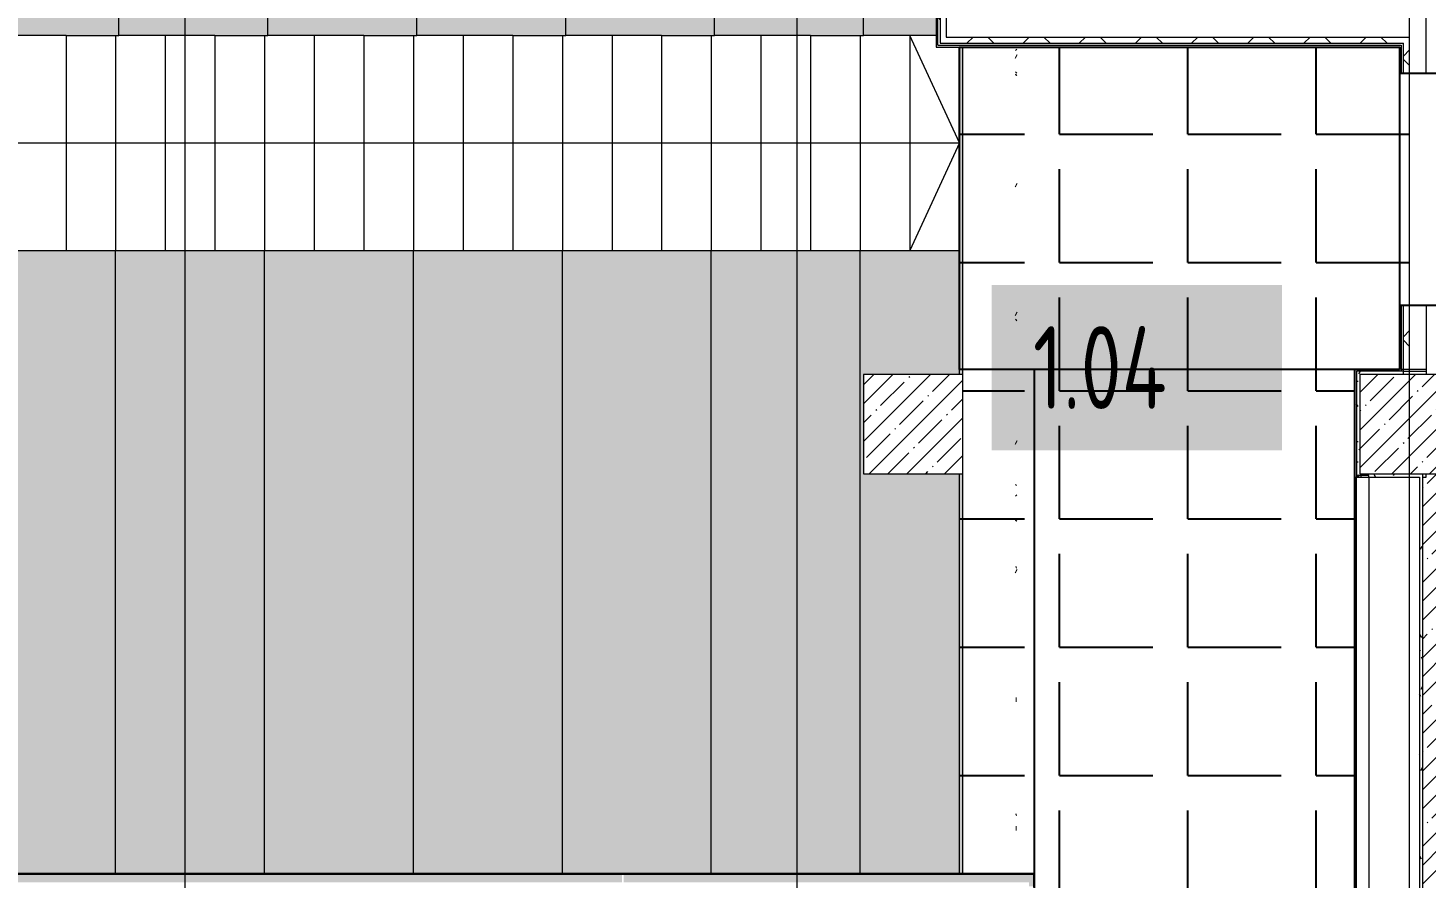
# Model space of a CAD drawing. Header units: millimetres. Extents: x -164500 to 426394, y -23753 to 102118.
# Drawn here: x 173732 to 182182, y 15405 to 20544 of the extents above; entities that cross this region are included whole.
import ezdxf

# ---------------------------------------------------------------- set-up
doc = ezdxf.new("R2010")
doc.units = ezdxf.units.MM
doc.linetypes.add('Осевая', pattern=[6350, 1270, -952.5, 3175, -952.5])
for name, color, linetype, lineweight in [('0) шлифовка', 5, 'Continuous', 60), ('5.3) Л-7 Линолеум 4 вып', 230, 'Continuous', 30), ('7.5) НЗ Линолеум Темпо ПЛЮС', 134, 'Continuous', 30), ('A-FLOR', 7, 'Continuous', 9), ('A-WALL', 7, 'Continuous', 5), ('A-WALL-2', 7, 'Continuous', 30), ('I-WALL', 7, 'Continuous', 5), ('S-COLS', 7, 'Continuous', 9), ('S-COLS-1', 7, 'Continuous', 5), ('S-STRS', 7, 'Continuous', 9), ('S-STRS-ANNO', 7, 'Continuous', 5), ('Оси', 7, 'Continuous', 9), ('Оси-2', 7, 'Осевая', 9)]:
    doc.layers.add(name, color=color, linetype=linetype, lineweight=lineweight)
for name, color, linetype in [('1.1.1) Плитка КР1 Остаток', 52, 'Continuous'), ('2) защита вин плитк', 6, 'Continuous'), ('3.2.3) П-13.2', 6, 'Continuous')]:
    doc.layers.add(name, color=color, linetype=linetype)
doc.layers.add('A-AREA-PATT-1', color=7, linetype='Continuous', lineweight=5, true_color=0xa5bae0, transparency=1)
for name, color, linetype, lineweight, true_color in [('A-WALL-1', 9, 'Continuous', 5, 0x808080), ('A-WALL-FNSH-1', 9, 'Continuous', 5, 0x808080), ('S-STRS-1', 7, 'Continuous', 9, 0xeef6ff)]:
    doc.layers.add(name, color=color, linetype=linetype, lineweight=lineweight, true_color=true_color)
doc.styles.add('СПДС', font='ГОСТ тип А.ttf', dxfattribs={"width": 0.9})
pattern_1 = [(135, (148772.12, -0.94), (-169.7056, -169.7056), []), (225, (148772.12, -0.94), (169.7056, -169.7056), [])]
pattern_2 = [(0, (148772.123, -0.94), (243.84, 60.96), [20.117, -162.763, 20.117, -162.763, -975.36]), (0, (148772.123, -0.94), (243.84, 60.96), [-365.76, 20.117, -345.643, 20.117, -162.763, -426.72]), (0, (148772.123, -0.94), (243.84, 60.96), [-914.4, 20.117, -101.803, 20.117, -284.683]), (120, (148863.563, 29.54), (-174.71291, 180.69163), [20.117, -162.763, 20.117, -162.763, -975.36]), (120, (148863.563, 29.54), (-174.71291, 180.69163), [-365.76, 20.117, -345.643, 20.117, -162.763, -426.72]), (120, (148863.563, 29.54), (-174.71291, 180.69163), [-914.4, 20.117, -101.803, 20.117, -284.683]), (240, (148894.043, 151.46), (-69.12709, -241.65163), [20.117, -162.763, 20.117, -162.763, -975.36]), (240, (148894.043, 151.46), (-69.12709, -241.65163), [-365.76, 20.117, -345.643, 20.117, -162.763, -426.72]), (240, (148894.043, 151.46), (-69.12709, -241.65163), [-914.4, 20.117, -101.803, 20.117, -284.683])]
pattern_3 = [(0, (148772.12, -0.94), (812.8, 203.2), [67.056, -542.544, 67.056, -542.544, -3251.2]), (0, (148772.12, -0.94), (812.8, 203.2), [-1219.2, 67.056, -1152.144, 67.056, -542.544, -1422.4]), (0, (148772.12, -0.94), (812.8, 203.2), [-3048, 67.056, -339.344, 67.056, -948.944]), (120, (149076.92, 100.66), (-582.3764, 602.3054), [67.056, -542.544, 67.056, -542.544, -3251.2]), (120, (149076.92, 100.66), (-582.3764, 602.3054), [-1219.2, 67.056, -1152.144, 67.056, -542.544, -1422.4]), (120, (149076.92, 100.66), (-582.3764, 602.3054), [-3048, 67.056, -339.344, 67.056, -948.944]), (240, (149178.52, 507.06), (-230.4236, -805.5054), [67.056, -542.544, 67.056, -542.544, -3251.2]), (240, (149178.52, 507.06), (-230.4236, -805.5054), [-1219.2, 67.056, -1152.144, 67.056, -542.544, -1422.4]), (240, (149178.52, 507.06), (-230.4236, -805.5054), [-3048, 67.056, -339.344, 67.056, -948.944])]

# ---------------------------------------------------------------- blocks, each defined once
blk = doc.blocks.new('BSC_Колонна _Прямоугольная - 600х600-V332-Объем проектирования 2 этажа')
at = {"layer": 'S-COLS-1'}
h = blk.add_hatch(dxfattribs=at)
h.set_pattern_fill('FP_81', color=256, style=0, pattern_type=2)
h.set_pattern_definition([(45, (-33310, -18150), (-114.04925, 114.04925), []), (45, (-33195.95, -18150), (-114.04925, 114.04925), [201.613, -40.323, 6.706, -33.617])])
h.paths.add_polyline_path([(50.6, -300), (300, -300), (300, 300), (-300, 300), (-300, -300), (47.9, -300)])
for p, q in [((300, 300), (-300, 300)), ((-300, 300), (-300, -300)), ((300, -300), (300, 300)), ((-300, -300), (300, -300))]:
    blk.add_line(p, q, dxfattribs=at)
blk = doc.blocks.new('Перекрытия 3 - Перекрытия 4-20977624-Объем проектирования 2 этажа')
at = {"layer": 'S-STRS-1'}
for points in [[(25510, 20500), (25510, 26270.4), (24610, 26270.4), (24610, 20500), (25490, 20500)], [(26390, 20500), (26410, 20500), (26410, 26270.4), (25510, 26270.4), (25510, 20500), (26090, 20500)], [(27290, 20500), (27310, 20500), (27310, 26270.4), (26410, 26270.4), (26410, 20500), (26990, 20500)], [(28190, 20500), (28210, 20500), (28210, 26270.4), (27310, 26270.4), (27310, 20500), (27890, 20500)], [(28210, 20500), (29110, 20500), (29110, 26270.4), (28210, 26270.4), (28210, 21105.5)], [(29690, 20500), (30010, 20500), (30010, 26270.4), (29110, 26270.4), (29110, 20500)]]:
    blk.add_hatch(color=256, dxfattribs=at).paths.add_polyline_path(points)
h = blk.add_hatch(color=256, dxfattribs=at)
h.paths.add_polyline_path([(30449, 20500), (30449, 22000), (30010, 22000), (30010, 20500)])
h.paths.add_polyline_path([(30449, 22600), (30449, 26270.4), (30010, 26270.4), (30010, 22600)])
at = {"layer": 'S-STRS'}
for p, q in [((25510, 20500), (25510, 26270.4)), ((26410, 20500), (26410, 26270.4)), ((27310, 20500), (27310, 26270.4)), ((28210, 20500), (28210, 26270.4)), ((29110, 20500), (29110, 26270.4)), ((30010, 20500), (30010, 22000)), ((25190, 20500), (24610, 20500)), ((26090, 20500), (25510, 20500)), ((26990, 20500), (26410, 20500)), ((27890, 20500), (27310, 20500)), ((28790, 20500), (28210, 20500)), ((29690, 20500), (29110, 20500)), ((30449, 20500), (30010, 20500))]:
    blk.add_line(p, q, dxfattribs=at)
blk = doc.blocks.new('Перекрытия 2 - Перекрытия 4-32990152-Объем проектирования 2 этажа')
at = {"layer": 'S-STRS-1'}
for points in [[(24610, 15410.8), (25510, 15410.8), (25510, 19180), (24610, 19180), (24610, 16983.3)], [(26410, 15410.8), (26410, 19180), (25510, 19180), (25510, 15410.8)], [(27310, 15410.8), (27310, 19180), (26410, 19180), (26410, 15410.8)], [(28210, 15410.8), (28210, 19180), (27310, 19180), (27310, 15410.8)], [(28318.7, 15410.8), (29110, 15410.8), (29110, 19180), (28210, 19180), (28210, 15410.8)], [(29764.2, 15410.8), (30010, 15410.8), (30010, 19180), (29110, 19180), (29110, 15410.8)], [(30010, 15410.8), (30610, 15410.8), (30610, 17830), (30030, 17830), (30030, 18430), (30610, 18430), (30610, 19180), (30010, 19180), (30010, 16983.3)]]:
    blk.add_hatch(color=256, dxfattribs=at).paths.add_polyline_path(points)
at = {"layer": 'S-STRS'}
for p, q in [((24610, 19180), (25210, 19180)), ((25510, 19180), (26110, 19180)), ((25510, 15410.8), (25510, 19180)), ((26410, 19180), (27010, 19180)), ((26410, 15410.8), (26410, 19180)), ((27310, 19180), (27910, 19180)), ((27310, 15410.8), (27310, 19180)), ((28210, 19180), (28810, 19180)), ((28210, 15410.8), (28210, 19180)), ((29110, 19180), (29710, 19180)), ((29110, 15410.8), (29110, 19180)), ((30010, 19180), (30610, 19180)), ((30010, 15410.8), (30010, 19180)), ((30610, 18430), (30610, 19180)), ((30610, 15410.8), (30610, 17830))]:
    blk.add_line(p, q, dxfattribs=at)
blk = doc.blocks.new('Стены наклон_ амфитеатр - Стены наклон_ амфитеатр-32992696-Объем проектирования 2 этажа')
at = {"layer": 'A-WALL-2'}
for p, q in [((31041, 15430.8), (21879, 15430.8)), ((31041, 15350), (31041, 15430.8))]:
    blk.add_line(p, q, dxfattribs=at)
blk = doc.blocks.new('BSC_Колонна _Прямоугольная - 600х600-V510-Объем проектирования 2 этажа')
at = {"layer": 'S-COLS-1'}
h = blk.add_hatch(dxfattribs=at)
h.set_pattern_fill('FP_147', color=256, style=0, pattern_type=2)
h.set_pattern_definition([(45, (-30310, -18150), (-114.04925, 114.04925), []), (45, (-30195.95, -18150), (-114.04925, 114.04925), [201.613, -40.323, 6.706, -33.617])])
h.paths.add_polyline_path([(-300, -300), (300, -300), (300, 300), (-300, 300)])
for p, q in [((300, 300), (-300, 300)), ((-300, 300), (-300, -300)), ((300, -300), (300, 300)), ((-300, -300), (300, -300))]:
    blk.add_line(p, q, dxfattribs=at)

msp = doc.modelspace()

# ---------------------------------------------------------------- hatches: boundary and pattern name
at = {"layer": '0) шлифовка', "true_color": 0x2776bb}
h = msp.add_hatch(dxfattribs=at)
h.set_pattern_fill('ANSI31', color=152, scale=222, angle=110)
h.set_pattern_definition([(155, (169003.1, 23029.06), (-297.882, -638.811), [])])
h.paths.add_polyline_path([(187042.123, 22926.529), (179707.482, 22964.583), (179703.123, 521), (187042.123, 418.471), (187042.123, 5248.059), (185961.123, 5248.059), (185961.123, 7921), (187042.123, 7921)])
h.paths.add_polyline_path([(183003.123, 13758.059), (179703.262, 13758.059), (179703.123, 22964.643), (183003.123, 22964.643)])
at = {"layer": '1.1.1) Плитка КР1 Остаток'}
h = msp.add_hatch(dxfattribs=at)
h.set_pattern_fill('ANGLE', color=256, scale=111)
h.set_pattern_definition([(0, (205553.1, 26879), (0, 775.335), [563.88, -211.455]), (90, (205553.1, 26879), (-775.335, 5e-14), [563.88, -211.455])])
h.paths.add_polyline_path([(182021.123, 20428.059), (179362.123, 20428.059), (179362.123, 18480.059), (182021.123, 18480.059)])
h.paths.add_polyline_path([(182082.123, 20269.059), (182021.123, 20269.059), (182021.123, 18869.059), (182082.123, 18869.059)])
h.paths.add_polyline_path([(182265.123, 20269.059), (182082.123, 20269.059), (182082.123, 18869.059), (182265.123, 18869.059), (182265.123, 18919.059)])
h.paths.add_polyline_path([(181751.123, 18480.059), (179813.123, 18480.059), (179813.123, 14010.059), (181751.123, 14010.059)])
h.paths.add_polyline_path([(179813.123, 18480.059), (179362.123, 18480.059), (179362.123, 18449.059), (179382.123, 18449.059), (179382.123, 17849.059), (179362.123, 17849.059), (179362.123, 15429.89), (179813.123, 15429.89)])
h.paths.add_polyline_path([(181472.123, 14010.059), (180072.123, 14010.059), (180072.123, 13896.059), (180122.123, 13896.059), (180122.123, 13879.059), (180112.123, 13879.059), (180112.123, 13839.059), (180122.123, 13839.059), (180122.123, 13859.059), (180167.123, 13859.059), (180167.123, 13779.059), (181422.123, 13779.059), (181422.123, 13839.059), (181432.123, 13839.059), (181432.123, 13879.059), (181422.123, 13879.059), (181422.123, 13896.059), (181472.123, 13896.059)])
at = {"layer": '2) защита вин плитк'}
h = msp.add_hatch(dxfattribs=at)
h.set_pattern_fill('ANSI31', color=256, scale=600)
h.set_pattern_definition([(45, (169003.1, 23029), (-1347.04, 1347.04), [])])
h.paths.add_polyline_path([(187042.123, 22926.529), (179707.482, 22964.583), (179703.123, 521), (187042.123, 418.471), (187042.123, 5248.059), (185961.123, 5248.059), (185961.123, 7921), (187042.123, 7921)])
h.paths.add_polyline_path([(183003.123, 13758.059), (179703.262, 13758.059), (179703.123, 22964.643), (183003.123, 22964.643)])
at = {"layer": '3.2.3) П-13.2'}
h = msp.add_hatch(dxfattribs=at)
h.set_pattern_fill('ANSI32', color=256, scale=222)
h.set_pattern_definition([(45, (169003.1, 23029), (-1495.21, 1495.21), []), (45, (170000, 23029), (-1495.21, 1495.21), [])])
h.paths.add_polyline_path([(187042.123, 22926.529), (179707.482, 22964.583), (179703.123, 521), (187042.123, 418.471), (187042.123, 5248.059), (185961.123, 5248.059), (185961.123, 7921), (187042.123, 7921)])
h.paths.add_polyline_path([(183003.123, 13758.059), (179703.262, 13758.059), (179703.123, 22964.643), (183003.123, 22964.643)])
at = {"layer": '5.3) Л-7 Линолеум 4 вып'}
h = msp.add_hatch(dxfattribs=at)
h.set_pattern_fill('ANSI37', color=256, scale=600)
h.set_pattern_definition([(45, (169003.1, 23029), (-1347.04, 1347.04), []), (135, (169003.1, 23029), (-1347.04, -1347.04), [])])
h.paths.add_polyline_path([(187042.123, 22926.529), (179707.482, 22964.583), (179703.123, 521), (187042.123, 418.471), (187042.123, 5248.059), (185961.123, 5248.059), (185961.123, 7921), (187042.123, 7921)])
h.paths.add_polyline_path([(183003.123, 13758.059), (179703.262, 13758.059), (179703.123, 22964.643), (183003.123, 22964.643)])
at = {"layer": '7.5) НЗ Линолеум Темпо ПЛЮС'}
h = msp.add_hatch(dxfattribs=at)
h.set_pattern_fill('ANSI31', color=256, scale=333)
h.set_pattern_definition([(45, (169003.1, 23029.1), (-747.606, 747.606), [])])
h.paths.add_polyline_path([(187042.123, 22926.529), (179707.482, 22964.583), (179703.123, 521), (187042.123, 418.471), (187042.123, 5248.059), (185961.123, 5248.059), (185961.123, 7921), (187042.123, 7921)])
h.paths.add_polyline_path([(183003.123, 13758.059), (179703.262, 13758.059), (179703.123, 22964.643), (183003.123, 22964.643)])
h.paths.add_polyline_path([(187047.427, 15005.992), (185437.427, 15005.992), (185437.427, 10235.992), (187047.427, 10235.992)])
at = {"layer": 'A-AREA-PATT-1'}
h = msp.add_hatch(color=256, dxfattribs=at)
h.paths.add_polyline_path([(170888.244, 13759.059), (171341.623, 13759.059), (171341.623, 13999.059), (169002.623, 13999.059), (169002.623, 13759.059), (170661.623, 13759.059)])
h.paths.add_polyline_path([(170656.623, 14979.059), (170661.623, 14979.059), (170661.623, 15089.059), (170656.623, 15089.059), (170656.623, 15349.059), (170651.123, 15349.059), (170651.123, 15379.727), (177322.123, 15379.727), (177322.123, 15429.89), (170662.123, 15429.89), (170662.123, 20499.059), (170682.123, 20499.059), (170682.123, 26269.44), (177322.123, 26269.44), (177322.123, 26344.558), (170656.623, 26344.558), (170656.623, 26853.558), (168987.623, 26853.558), (168987.623, 26480.745), (167507.88, 26480.745), (167507.88, 26273.559), (166856.88, 26273.559), (166855.296, 26478.558), (163552.623, 26478.558), (163552.123, 24658.558), (162482.123, 24658.558), (162482.38, 22225.559), (163107.623, 22225.559), (163107.623, 21573.559), (162482.123, 21573.559), (162482.38, 18483.559), (163107.623, 18483.559), (163107.623, 17825.559), (162482.123, 17825.559), (162483.949, 15224.559), (169002.623, 15224.559), (169002.623, 15202.473), (170651.123, 15200.688), (170651.123, 15199.059), (169002.623, 15199.059), (169002.623, 14979.059), (169843.502, 14979.059)])
h = msp.add_hatch(color=256, dxfattribs=at)
h.paths.add_polyline_path([(181756.623, 14004.559), (181756.623, 18474.559), (182026.623, 18474.559), (182026.623, 18869.059), (182021.123, 18869.059), (182021.123, 18480.059), (181751.123, 18478.113), (181751.123, 14010.059), (181472.123, 14010.059), (181472.123, 14004.559), (181754.203, 14004.559)])
h.paths.add_polyline_path([(179942.623, 14004.559), (180072.123, 14004.559), (180072.123, 14010.059), (179813.123, 14010.059), (179813.123, 15429.89), (179382.123, 15429.89), (179382.123, 17849.059), (179362.123, 17849.059), (179362.123, 15429.89), (177332.123, 15429.89), (177332.123, 15379.727), (179782.123, 15379.727), (179782.123, 15354.559), (179807.623, 15354.5), (179807.623, 14004.559), (179813.123, 14004.559)])
h.paths.add_polyline_path([(179362.123, 18449.059), (179382.123, 18449.059), (179382.123, 20428.059), (182021.123, 20428.059), (182021.123, 20269.059), (182026.623, 20269.059), (182026.623, 20433.559), (179226.623, 20433.559), (179226.623, 21999.059), (179221.123, 21999.059), (179221.123, 20428.059), (179362.123, 20428.059), (179362.123, 18474.559)])
h.paths.add_polyline_path([(179226.623, 22599.059), (179226.623, 26344.558), (177332.123, 26344.558), (177332.123, 26269.44), (179221.123, 26269.44), (179221.123, 22599.059)])
at = {"layer": 'I-WALL'}
h = msp.add_hatch(dxfattribs=at)
h.set_pattern_fill('FP_197', color=256, style=0, pattern_type=2)
h.set_pattern_definition(pattern_1)
h.paths.add_polyline_path([(179245.123, 20489.059), (179282.123, 20489.059), (179282.123, 21399.059), (179245.123, 21399.059), (179245.123, 20499.059)])
h.paths.add_polyline_path([(179282.123, 23499.059), (179282.123, 26269.44), (179245.123, 26269.44), (179245.123, 23499.059)])
h.paths.add_polyline_path([(179245.123, 26350.164), (179282.123, 26350.164), (179282.123, 26400.058), (179245.123, 26400.058), (179245.123, 26363.058)])
h = msp.add_hatch(dxfattribs=at)
h.set_pattern_fill('FP_196', color=256, style=0, pattern_type=2)
h.set_pattern_definition(pattern_3)
h.paths.add_polyline_path([(179239.048, 20452.059), (179245.123, 20452.059), (179245.123, 21399.059), (179232.123, 21399.059), (179232.123, 20452.059)])
h.paths.add_polyline_path([(179245.123, 23499.059), (179245.123, 26269.44), (179232.123, 26269.44), (179232.123, 23499.059)])
h.paths.add_polyline_path([(179239.048, 26350.164), (179245.123, 26350.164), (179245.123, 26363.058), (179232.123, 26363.058), (179232.229, 26350.164), (179238.139, 26350.164)])
h = msp.add_hatch(dxfattribs=at)
h.set_pattern_fill('FP_196', color=256, style=0, pattern_type=2)
h.set_pattern_definition(pattern_3)
h.paths.add_polyline_path([(181836.154, 20439.059), (182032.123, 20439.059), (182032.123, 20452.059), (179232.123, 20452.059), (179232.123, 20439.059), (181407.252, 20439.059)])
h = msp.add_hatch(dxfattribs=at)
h.set_pattern_fill('FP_197', color=256, style=0, pattern_type=2)
h.set_pattern_definition(pattern_1)
h.paths.add_polyline_path([(182032.123, 20452.059), (182045.123, 20452.921), (182045.123, 20489.059), (179245.123, 20489.059), (179245.123, 20452.059), (181407.252, 20452.059)])
h = msp.add_hatch(dxfattribs=at)
h.set_pattern_fill('FP_197', color=256, style=0, pattern_type=2)
h.set_pattern_definition(pattern_1)
h.paths.add_polyline_path([(182060.096, 18449.059), (182082.123, 18449.059), (182082.123, 18869.059), (182045.123, 18869.059), (182045.123, 18449.059)])
h.paths.add_polyline_path([(182053.998, 20269.059), (182082.123, 20269.059), (182082.123, 20489.059), (182045.123, 20489.059), (182045.123, 20269.059)])
h = msp.add_hatch(dxfattribs=at)
h.set_pattern_fill('FP_191', color=256, style=0, pattern_type=2)
h.set_pattern_definition(pattern_2)
h.paths.add_polyline_path([(182045.123, 18449.059), (182045.123, 18469.059), (181762.123, 18469.059), (181762.123, 18449.059), (182032.123, 18449.059)])
h = msp.add_hatch(dxfattribs=at)
h.set_pattern_fill('FP_191', color=256, style=0, pattern_type=2)
h.set_pattern_definition(pattern_2)
h.paths.add_polyline_path([(181762.123, 17829.059), (181782.123, 17829.059), (181782.123, 18449.059), (181762.123, 18449.059), (181762.123, 18027.903)])
h = msp.add_hatch(dxfattribs=at)
h.set_pattern_fill('FP_191', color=256, style=0, pattern_type=2)
h.set_pattern_definition(pattern_2)
h.paths.add_polyline_path([(182129.986, 17829.059), (182162.123, 17829.059), (182162.123, 17849.059), (181782.123, 17849.059), (181782.123, 17829.059), (181837.123, 17829.059)])
h = msp.add_hatch(dxfattribs=at)
h.set_pattern_fill('FP_1', color=256, style=0, pattern_type=2)
h.set_pattern_definition([(45, (148772.12, -0.94), (-114.04925, 114.04925), []), (45, (148886.17, -0.94), (-114.04925, 114.04925), [201.612, -40.322, 6.706, -33.617])])
h.paths.add_polyline_path([(182162.123, 15199.059), (182382.123, 15201.216), (182382.123, 17849.059), (182162.123, 17849.059), (182162.123, 15201.308)])
h = msp.add_hatch(dxfattribs=at)
h.set_pattern_fill('FP_191', color=256, style=0, pattern_type=2)
h.set_pattern_definition(pattern_2)
h.paths.add_polyline_path([(182162.123, 15199.059), (182162.123, 17829.059), (182142.123, 17829.059), (182142.123, 15199.059)])

# ---------------------------------------------------------------- linework, layer by layer
at = {"layer": '1.1.1) Плитка КР1 Остаток'}
for points in [[(182021.123, 18480.059), (179362.123, 18480.059), (179362.123, 20428.059), (182021.123, 20428.059)], [(182265.123, 20269.059), (182021.123, 20269.059), (182021.123, 18869.059), (182265.123, 18869.059)], [(179813.123, 14010.059), (181751.123, 14010.059), (181751.123, 18480.059), (179813.123, 18480.059)]]:
    msp.add_lwpolyline(points, close=True, dxfattribs=at)
at = {"layer": 'A-FLOR'}
for p, q in [((179382.123, 20429), (181836.154, 20429)), ((179382.123, 15430.832), (179382.123, 20429)), ((179382.123, 20428.059), (181836.154, 20428.059)), ((179382.123, 15429.89), (179382.123, 20428.059))]:
    msp.add_line(p, q, dxfattribs=at)
at = {"layer": 'A-WALL'}
for p, q in [((179245.123, 21399.059), (179245.123, 20452.059)), ((179282.123, 21399.059), (179282.123, 20489.059)), ((182182.123, 20269.059), (182182.123, 20789.059)), ((179245.123, 20452.059), (182045.123, 20452.059)), ((179282.123, 20489.059), (182082.123, 20489.059)), ((182045.123, 20269.059), (182045.123, 20452.059)), ((182082.123, 20269.059), (182082.123, 20489.059)), ((181836.154, 20439.059), (182032.123, 20439.059)), ((182032.123, 20439.059), (182032.123, 20269.059)), ((182045.123, 18449.059), (182045.123, 18869.059)), ((182082.123, 18449.059), (182082.123, 18869.059)), ((182182.123, 18869.059), (182182.123, 18449.059)), ((181774.623, 17839.059), (181774.623, 17829.059)), ((181787.123, 17839.059), (181787.123, 17829.059))]:
    msp.add_line(p, q, dxfattribs=at)
at = {"layer": 'A-WALL-1'}
for p, q in [((179232.123, 20439.059), (181836.154, 20439.059)), ((182032.123, 20269.059), (182402.123, 20269.059)), ((182032.123, 18869.059), (182032.123, 18469.059)), ((182402.123, 18869.059), (182032.123, 18869.059)), ((182045.123, 18469.059), (181762.123, 18469.059)), ((181762.123, 18469.059), (181762.123, 17829.059)), ((181837.123, 17839.059), (181787.123, 17839.059)), ((181837.123, 17829.059), (181837.123, 17839.059)), ((182162.123, 15199.059), (182162.123, 17849.059)), ((182182.123, 17829.059), (182182.123, 17849.059)), ((181762.123, 17829.059), (182142.123, 17829.059)), ((181787.123, 17829.059), (181837.123, 17829.059)), ((182142.123, 17829.059), (182142.123, 15219.059)), ((182162.123, 17829.059), (182182.123, 17829.059))]:
    msp.add_line(p, q, dxfattribs=at)
at = {"layer": 'A-WALL-FNSH-1'}
for p, q in [((179221.123, 21399.059), (179221.123, 20428.059)), ((179232.123, 20439.059), (179232.123, 21399.059)), ((179221.123, 20428.059), (182021.123, 20428.059)), ((182021.123, 20428.059), (182021.123, 20269.059)), ((182021.123, 20269.059), (182032.123, 20269.059)), ((182032.123, 18869.059), (182021.123, 18869.059)), ((182021.123, 18869.059), (182021.123, 18480.059)), ((182021.123, 18480.059), (181751.123, 18480.059)), ((181751.123, 18480.059), (181751.123, 17829.059)), ((182182.123, 18480.059), (182032.123, 18480.059)), ((182045.123, 18469.059), (182182.123, 18469.059)), ((181787.123, 17839.059), (181762.123, 17839.059)), ((181751.123, 17829.059), (181787.123, 17829.059))]:
    msp.add_line(p, q, dxfattribs=at)
at = {"layer": 'I-WALL'}
for p, q in [((181751.123, 15219.059), (181751.123, 17829.059)), ((181762.123, 15219.059), (181762.123, 17829.059)), ((181837.123, 17829.059), (181837.123, 15219.059))]:
    msp.add_line(p, q, dxfattribs=at)
at = {"layer": 'S-STRS'}
for p, q in [((173962.123, 20499.059), (174262.123, 20499.059)), ((173962.123, 20499.059), (173962.123, 19199.059)), ((173962.123, 20499.059), (173962.123, 19199.059)), ((174262.123, 20499.059), (174282.123, 20499.059)), ((174262.123, 20499.059), (174262.123, 19199.059)), ((174262.123, 20499.059), (174262.123, 19199.059)), ((174562.123, 20499.059), (174562.123, 19199.059)), ((174562.123, 20499.059), (174562.123, 19199.059)), ((174862.123, 20499.059), (175162.123, 20499.059)), ((174862.123, 20499.059), (174862.123, 19199.059)), ((174862.123, 20499.059), (174862.123, 19199.059)), ((175162.123, 20499.059), (175182.123, 20499.059)), ((175162.123, 20499.059), (175162.123, 19199.059)), ((175162.123, 20499.059), (175162.123, 19199.059)), ((175462.123, 20499.059), (175462.123, 19199.059)), ((175462.123, 20499.059), (175462.123, 19199.059)), ((175762.123, 20499.059), (176062.123, 20499.059)), ((175762.123, 20499.059), (175762.123, 19199.059)), ((175762.123, 20499.059), (175762.123, 19199.059)), ((176062.123, 20499.059), (176082.123, 20499.059)), ((176062.123, 20499.059), (176062.123, 19199.059)), ((176062.123, 20499.059), (176062.123, 19199.059)), ((176362.123, 20499.059), (176362.123, 19199.059)), ((176362.123, 20499.059), (176362.123, 19199.059)), ((176662.123, 20499.059), (176962.123, 20499.059)), ((176662.123, 20499.059), (176662.123, 19199.059)), ((176662.123, 20499.059), (176662.123, 19199.059)), ((176962.123, 20499.059), (176982.123, 20499.059)), ((176962.123, 20499.059), (176962.123, 19199.059)), ((176962.123, 20499.059), (176962.123, 19199.059)), ((177262.123, 20499.059), (177262.123, 19199.059)), ((177262.123, 20499.059), (177262.123, 19199.059)), ((177562.123, 20499.059), (177862.123, 20499.059)), ((177562.123, 20499.059), (177562.123, 19199.059)), ((177562.123, 20499.059), (177562.123, 19199.059)), ((177862.123, 20499.059), (177882.123, 20499.059)), ((177862.123, 20499.059), (177862.123, 19199.059)), ((177862.123, 20499.059), (177862.123, 19199.059)), ((178162.123, 20499.059), (178162.123, 19199.059)), ((178162.123, 20499.059), (178162.123, 19199.059)), ((178462.123, 20499.059), (178762.123, 20499.059)), ((178462.123, 20499.059), (178462.123, 19199.059)), ((178462.123, 20499.059), (178462.123, 19199.059)), ((178762.123, 20499.059), (178782.123, 20499.059)), ((178762.123, 20499.059), (178762.123, 19199.059)), ((178762.123, 20499.059), (178762.123, 19199.059)), ((179062.123, 20499.059), (179062.123, 19199.059)), ((179062.123, 20499.059), (179062.123, 19199.059)), ((179362.123, 20428.059), (179362.123, 19199.059)), ((173962.123, 19199.059), (174262.123, 19199.059)), ((174862.123, 19199.059), (175162.123, 19199.059)), ((175762.123, 19199.059), (176062.123, 19199.059)), ((176662.123, 19199.059), (176962.123, 19199.059)), ((177562.123, 19199.059), (177862.123, 19199.059)), ((178462.123, 19199.059), (178762.123, 19199.059))]:
    msp.add_line(p, q, dxfattribs=at)
at = {"layer": 'S-STRS-ANNO'}
for p, q in [((179362.123, 19849.059), (179062.123, 20499.059)), ((173662.123, 19849.059), (173962.123, 19849.059)), ((173962.123, 19849.059), (174262.123, 19849.059)), ((174262.123, 19849.059), (174562.123, 19849.059)), ((174562.123, 19849.059), (174862.123, 19849.059)), ((174862.123, 19849.059), (175162.123, 19849.059)), ((175162.123, 19849.059), (175462.123, 19849.059)), ((175462.123, 19849.059), (175762.123, 19849.059)), ((175762.123, 19849.059), (176062.123, 19849.059)), ((176062.123, 19849.059), (176362.123, 19849.059)), ((176362.123, 19849.059), (176662.123, 19849.059)), ((176662.123, 19849.059), (176962.123, 19849.059)), ((176962.123, 19849.059), (177262.123, 19849.059)), ((177262.123, 19849.059), (177562.123, 19849.059)), ((177562.123, 19849.059), (177862.123, 19849.059)), ((177862.123, 19849.059), (178162.123, 19849.059)), ((178162.123, 19849.059), (178462.123, 19849.059)), ((178462.123, 19849.059), (178762.123, 19849.059)), ((178762.123, 19849.059), (179062.123, 19849.059)), ((179062.123, 19849.059), (179362.123, 19849.059)), ((179362.123, 19849.059), (179062.123, 19199.059))]:
    msp.add_line(p, q, dxfattribs=at)
at = {"layer": 'Оси'}
for points in [[(174682.123, -1907.2), (174682.123, 3092.8), (174682.123, 22397.13), (174682.123, 27397.13)], [(178382.123, -1907.2), (178382.123, 3092.8), (178382.123, 22397.13), (178382.123, 27397.13)], [(182082.123, -1907.2), (182082.123, 3092.8), (182082.123, 22397.13), (182082.123, 27397.13)]]:
    msp.add_lwpolyline(points, dxfattribs=at)
at = {"layer": 'Оси-2'}
for p, q in [((174682.123, 3093.741), (174682.123, 22398.071)), ((178382.123, 3093.741), (178382.123, 22398.071)), ((182082.123, 3093.741), (182082.123, 22398.071))]:
    msp.add_line(p, q, dxfattribs=at)

# ---------------------------------------------------------------- block references
at = {"layer": 'A-WALL'}
msp.add_blockref('Стены наклон_ амфитеатр - Стены наклон_ амфитеатр-32992696-Объем проектирования 2 этажа', (148772.123, -0.941), dxfattribs=at)
at = {"layer": 'S-COLS'}
for name, p in [('BSC_Колонна _Прямоугольная - 600х600-V510-Объем проектирования 2 этажа', (179082.123, 18149.059)), ('BSC_Колонна _Прямоугольная - 600х600-V332-Объем проектирования 2 этажа', (182082.123, 18149.059))]:
    msp.add_blockref(name, p, dxfattribs=at)
at = {"layer": 'S-STRS'}
for name, p in [('Перекрытия 3 - Перекрытия 4-20977624-Объем проектирования 2 этажа', (148772.123, -0.941)), ('Перекрытия 2 - Перекрытия 4-32990152-Объем проектирования 2 этажа', (148752.123, 19.059))]:
    msp.add_blockref(name, p, dxfattribs=at)

# ---------------------------------------------------------------- texts
at = {"insert": (179805.841, 18741.062), "char_height": 500, "width": 1255.44262, "attachment_point": 1, "style": 'СПДС', "bg_fill": 1, "box_fill_scale": 1.5, "bg_fill_color": 7, "bg_fill_true_color": 16777215, "bg_fill_transparency": 0}
msp.add_mtext('1.04', dxfattribs=at)

doc.saveas('drawing.dxf')
